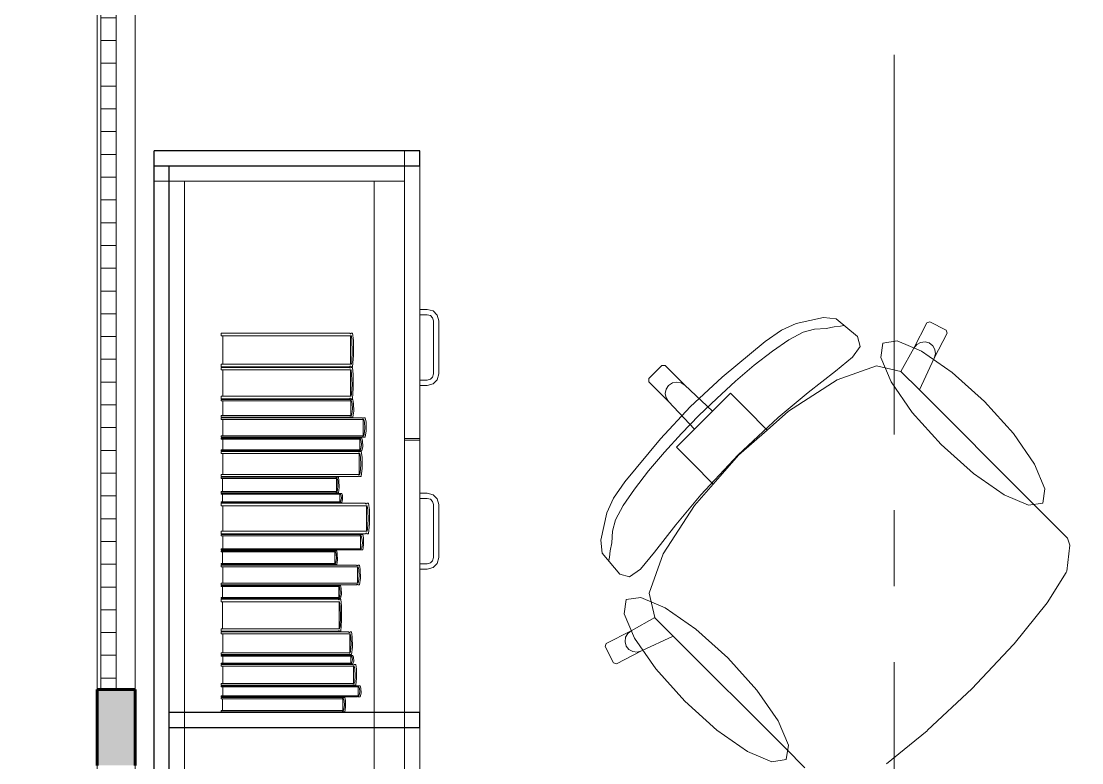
# Model space of a CAD drawing. Header units: inches. Extents: x -19 to 5698, y -728 to 92.
# Drawn here: x 204.92 to 206.317, y 35.678 to 36.655 of the extents above; entities that cross this region are included whole.
import ezdxf

# ---------------------------------------------------------------- set-up
doc = ezdxf.new("R2010")
doc.units = ezdxf.units.IN
doc.header["$MEASUREMENT"] = 0
doc.set_wipeout_variables(frame=1)
doc.linetypes.add('Punto & Raya', pattern=[0.65, 0.5, -0.075, 0, -0.075])
doc.linetypes.add('Wipeout_Contour', pattern=[1, 0, -1])
for name, color, linetype in [('02 _ ARQ _ ZON _ Espacio.3D', 7, 'Continuous'), ('Acabado - Muros', 7, 'Continuous'), ('Interior - Mobiliario', 7, 'Continuous'), ('Marcador - Secciones', 7, 'Continuous')]:
    doc.layers.add(name, color=color, linetype=linetype)

msp = doc.modelspace()

# ---------------------------------------------------------------- linework, layer by layer
at = {"layer": '02 _ ARQ _ ZON _ Espacio.3D', "color": 254, "linetype": 'Continuous', "lineweight": 0, "flags": 128}
msp.add_lwpolyline([(201.07, 31.0002), (205.02, 31), (205.02, 39), (201.0699, 39), (201.0698, 39.7505), (196.27, 39.7505), (196.2701, 39.4), (194.57, 39.4), (194.57, 37.7), (194.22, 37.7), (194.22, 33.75), (193.32, 33.75), (193.32, 29.75), (194.07, 29.75), (194.07, 30.7), (194.57, 30.7), (194.57, 30.2), (195.07, 30.2), (195.07, 29.75), (201.07, 29.75)], close=True, dxfattribs=at)
msp.add_lwpolyline([(208.57, 39), (205.07, 39), (205.07, 29.7499), (208.07, 29.75), (208.07, 30.8001), (208.57, 30.8001)], dxfattribs=at)
at = {"layer": 'Interior - Mobiliario', "color": 175, "linetype": 'Continuous', "lineweight": 13}
for p, q in [((205.1151, 36.4647), (205.4251, 36.4647)), ((205.1151, 35.0047), (205.1151, 36.4647)), ((205.4251, 36.4647), (205.4251, 35.0047)), ((205.1351, 36.4447), (205.3851, 36.4447)), ((205.3851, 36.4447), (205.4251, 36.4447)), ((205.4551, 36.2757), (205.4451, 36.2757)), ((205.4451, 36.2757), (205.4451, 36.2687)), ((205.4451, 36.2687), (205.4551, 36.2687)), ((205.4626, 36.2737), (205.4551, 36.2757)), ((205.4551, 36.2687), (205.4591, 36.2676)), ((205.4591, 36.2676), (205.462, 36.2647)), ((205.462, 36.2647), (205.4631, 36.2607)), ((205.4681, 36.2682), (205.4626, 36.2737)), ((205.4701, 36.2607), (205.4681, 36.2682)), ((205.9772, 36.2651), (205.9411, 36.2573)), ((205.994, 36.2632), (205.9772, 36.2651)), ((206.0219, 36.24), (205.994, 36.2632)), ((205.4631, 36.2607), (205.4631, 36.1907)), ((205.4701, 36.1907), (205.4701, 36.2607)), ((205.9411, 36.2573), (205.9219, 36.2484)), ((205.9503, 36.2457), (205.9651, 36.2496)), ((205.9651, 36.2496), (205.9805, 36.2508)), ((205.9805, 36.2508), (205.9912, 36.2528)), ((205.9912, 36.2528), (205.9993, 36.2536)), ((205.9993, 36.2536), (206.0038, 36.2544)), ((206.1132, 36.258), (206.0963, 36.2249)), ((206.1173, 36.2594), (206.1132, 36.258)), ((206.1387, 36.2486), (206.1173, 36.2594)), ((206.1399, 36.2445), (206.1387, 36.2486)), ((205.1837, 36.2409), (205.1837, 36.2444)), ((205.1837, 36.2444), (205.3529, 36.2444)), ((205.355, 36.2409), (205.1837, 36.2409)), ((205.1855, 36.2038), (205.1855, 36.2409)), ((205.3529, 36.2444), (205.3531, 36.2442)), ((205.3531, 36.2442), (205.3533, 36.244)), ((205.3533, 36.244), (205.3535, 36.2438)), ((205.3535, 36.2438), (205.3538, 36.2437)), ((205.3538, 36.2437), (205.354, 36.2437)), ((205.354, 36.2437), (205.3543, 36.2438)), ((205.3541, 36.2409), (205.3541, 36.2038)), ((205.3543, 36.2438), (205.3545, 36.244)), ((205.3545, 36.244), (205.3547, 36.2443)), ((205.3547, 36.2443), (205.3548, 36.2444)), ((205.3548, 36.2444), (205.3567, 36.2444)), ((205.3558, 36.2343), (205.355, 36.2409)), ((205.3567, 36.2444), (205.3577, 36.2348)), ((205.3577, 36.2348), (205.3579, 36.215)), ((205.9219, 36.2484), (205.9002, 36.2335)), ((205.9097, 36.2209), (205.9315, 36.2357)), ((205.9315, 36.2357), (205.9503, 36.2457)), ((206.0253, 36.2271), (206.0219, 36.24)), ((206.123, 36.2114), (206.1399, 36.2445)), ((205.3555, 36.2071), (205.3562, 36.2207)), ((205.3562, 36.2207), (205.3558, 36.2343)), ((205.9002, 36.2335), (205.8435, 36.1866)), ((205.8859, 36.2023), (205.9097, 36.2209)), ((206.0153, 36.2128), (206.0253, 36.2271)), ((206.0963, 36.2249), (206.0789, 36.1939)), ((206.0999, 36.2296), (206.0963, 36.2249)), ((206.105, 36.2324), (206.0999, 36.2296)), ((206.1109, 36.2332), (206.105, 36.2324)), ((206.1165, 36.2316), (206.1109, 36.2332)), ((206.1211, 36.228), (206.1165, 36.2316)), ((206.1239, 36.2229), (206.1211, 36.228)), ((206.1246, 36.2171), (206.1239, 36.2229)), ((205.355, 36.2038), (205.3555, 36.2071)), ((205.3579, 36.215), (205.3567, 36.2003)), ((205.993, 36.1942), (206.0153, 36.2128)), ((206.1034, 36.1697), (206.123, 36.2114)), ((206.123, 36.2114), (206.1246, 36.2171)), ((205.1837, 36.2003), (205.1837, 36.2038)), ((205.1837, 36.2038), (205.355, 36.2038)), ((205.3529, 36.2003), (205.1837, 36.2003)), ((205.1837, 36.196), (205.1837, 36.1993)), ((205.1837, 36.1993), (205.3526, 36.1993)), ((205.3546, 36.196), (205.1837, 36.196)), ((205.1855, 36.1614), (205.1855, 36.196)), ((205.3526, 36.1993), (205.3527, 36.199)), ((205.3527, 36.199), (205.3529, 36.1988)), ((205.353, 36.2004), (205.3529, 36.2003)), ((205.3529, 36.1988), (205.3532, 36.1986)), ((205.3532, 36.2007), (205.353, 36.2004)), ((205.3535, 36.2009), (205.3532, 36.2007)), ((205.3532, 36.1986), (205.3534, 36.1986)), ((205.3534, 36.1986), (205.3537, 36.1986)), ((205.3537, 36.201), (205.3535, 36.2009)), ((205.354, 36.201), (205.3537, 36.201)), ((205.3537, 36.1986), (205.3539, 36.1987)), ((205.3538, 36.196), (205.3538, 36.1614)), ((205.3539, 36.1987), (205.3542, 36.1988)), ((205.3542, 36.2009), (205.354, 36.201)), ((205.3545, 36.2007), (205.3542, 36.2009)), ((205.3542, 36.1988), (205.3544, 36.1991)), ((205.3544, 36.1991), (205.3545, 36.1993)), ((205.3547, 36.2005), (205.3545, 36.2007)), ((205.3545, 36.1993), (205.3564, 36.1993)), ((205.3554, 36.1898), (205.3546, 36.196)), ((205.3548, 36.2003), (205.3547, 36.2005)), ((205.3567, 36.2003), (205.3548, 36.2003)), ((205.3564, 36.1993), (205.3573, 36.1902)), ((205.747, 36.1848), (205.7555, 36.1933)), ((205.764, 36.2019), (205.7555, 36.1933)), ((205.7683, 36.2019), (205.764, 36.2019)), ((205.7944, 36.1758), (205.7683, 36.2019)), ((205.8611, 36.1811), (205.8859, 36.2023)), ((205.9568, 36.1663), (205.993, 36.1942)), ((206.047, 36.2014), (205.995, 36.183)), ((206.0789, 36.1939), (206.047, 36.2014)), ((206.0792, 36.1939), (206.0789, 36.1939)), ((206.0792, 36.1939), (206.1034, 36.1697)), ((205.3559, 36.1771), (205.3554, 36.1898)), ((205.3573, 36.1902), (205.3575, 36.1718)), ((205.4551, 36.1827), (205.4451, 36.1827)), ((205.4451, 36.1827), (205.4451, 36.1757)), ((205.4591, 36.1838), (205.4551, 36.1827)), ((205.462, 36.1867), (205.4591, 36.1838)), ((205.4631, 36.1907), (205.462, 36.1867)), ((205.4626, 36.1777), (205.4681, 36.1832)), ((205.4681, 36.1832), (205.4701, 36.1907)), ((205.7469, 36.1805), (205.747, 36.1848)), ((205.773, 36.1544), (205.7469, 36.1805)), ((205.778, 36.179), (205.7731, 36.1757)), ((205.7838, 36.1801), (205.778, 36.179)), ((205.7895, 36.179), (205.7838, 36.1801)), ((205.7944, 36.1758), (205.7895, 36.179)), ((205.8435, 36.1866), (205.8013, 36.1475)), ((205.8365, 36.1586), (205.8611, 36.1811)), ((205.995, 36.183), (205.9312, 36.1417)), ((205.3552, 36.1645), (205.3559, 36.1771)), ((205.3575, 36.1718), (205.3564, 36.1581)), ((205.4451, 36.1757), (205.4551, 36.1757)), ((205.4551, 36.1757), (205.4626, 36.1777)), ((205.7687, 36.165), (205.7698, 36.1708)), ((205.7698, 36.1593), (205.7687, 36.165)), ((205.7698, 36.1708), (205.7731, 36.1757)), ((205.8309, 36.1418), (205.7944, 36.1758)), ((205.8545, 36.1654), (205.8309, 36.1418)), ((205.8757, 36.1443), (205.8545, 36.1654)), ((205.9175, 36.1335), (205.9568, 36.1663)), ((206.2512, 36.0218), (206.1034, 36.1697)), ((205.1837, 36.1581), (205.1837, 36.1614)), ((205.1837, 36.1614), (205.3546, 36.1614)), ((205.3526, 36.1581), (205.1837, 36.1581)), ((205.1837, 36.1553), (205.1837, 36.1571)), ((205.1837, 36.1571), (205.3532, 36.1571)), ((205.3552, 36.1553), (205.1837, 36.1553)), ((205.1855, 36.1359), (205.1855, 36.1553)), ((205.3527, 36.1583), (205.3526, 36.1581)), ((205.3529, 36.1585), (205.3527, 36.1583)), ((205.3531, 36.1587), (205.3529, 36.1585)), ((205.3534, 36.1588), (205.3531, 36.1587)), ((205.3532, 36.1571), (205.3533, 36.157)), ((205.3533, 36.157), (205.3535, 36.1568)), ((205.3536, 36.1588), (205.3534, 36.1588)), ((205.3535, 36.1568), (205.3538, 36.1568)), ((205.3539, 36.1587), (205.3536, 36.1588)), ((205.3538, 36.1568), (205.354, 36.1567)), ((205.3541, 36.1586), (205.3539, 36.1587)), ((205.354, 36.1567), (205.3543, 36.1567)), ((205.3543, 36.1583), (205.3541, 36.1586)), ((205.3545, 36.1581), (205.3543, 36.1583)), ((205.3543, 36.1567), (205.3545, 36.1568)), ((205.3544, 36.1553), (205.3544, 36.1359)), ((205.3564, 36.1581), (205.3545, 36.1581)), ((205.3545, 36.1568), (205.3548, 36.1569)), ((205.3546, 36.1614), (205.3552, 36.1645)), ((205.3548, 36.1569), (205.355, 36.157)), ((205.355, 36.157), (205.3551, 36.1571)), ((205.3551, 36.1571), (205.357, 36.1571)), ((205.356, 36.1518), (205.3552, 36.1553)), ((205.3565, 36.1447), (205.356, 36.1518)), ((205.357, 36.1571), (205.3579, 36.152)), ((205.3579, 36.152), (205.3581, 36.1417)), ((205.773, 36.1544), (205.7698, 36.1593)), ((205.807, 36.1179), (205.773, 36.1544)), ((205.813, 36.1358), (205.8365, 36.1586)), ((205.3552, 36.1359), (205.3557, 36.1376)), ((205.3557, 36.1376), (205.3565, 36.1447)), ((205.3581, 36.1417), (205.357, 36.134)), ((205.7622, 36.1053), (205.8013, 36.1475)), ((205.8309, 36.1418), (205.819, 36.1299)), ((205.9031, 36.1169), (205.8757, 36.1443)), ((205.9312, 36.1417), (205.9031, 36.1169)), ((205.1837, 36.134), (205.1837, 36.1359)), ((205.1837, 36.1359), (205.3552, 36.1359)), ((205.3532, 36.134), (205.1837, 36.134)), ((205.1837, 36.1309), (205.1837, 36.133)), ((205.1837, 36.133), (205.3693, 36.133)), ((205.3715, 36.1309), (205.1837, 36.1309)), ((205.1856, 36.1093), (205.1856, 36.1309)), ((205.3535, 36.1342), (205.3532, 36.1341)), ((205.3532, 36.1341), (205.3532, 36.134)), ((205.3537, 36.1343), (205.3535, 36.1342)), ((205.354, 36.1344), (205.3537, 36.1343)), ((205.3542, 36.1344), (205.354, 36.1344)), ((205.3545, 36.1344), (205.3542, 36.1344)), ((205.3547, 36.1343), (205.3545, 36.1344)), ((205.3549, 36.1341), (205.3547, 36.1343)), ((205.3551, 36.134), (205.3549, 36.1341)), ((205.357, 36.134), (205.3551, 36.134)), ((205.3693, 36.133), (205.3694, 36.1329)), ((205.3694, 36.1329), (205.3697, 36.1327)), ((205.3697, 36.1327), (205.3699, 36.1326)), ((205.3699, 36.1326), (205.3702, 36.1326)), ((205.3702, 36.1326), (205.3705, 36.1326)), ((205.3705, 36.1326), (205.3708, 36.1326)), ((205.3706, 36.1309), (205.3706, 36.1093)), ((205.3708, 36.1326), (205.371, 36.1328)), ((205.371, 36.1328), (205.3713, 36.1329)), ((205.3713, 36.1329), (205.3714, 36.133)), ((205.3714, 36.133), (205.3734, 36.133)), ((205.3724, 36.1271), (205.3715, 36.1309)), ((205.3729, 36.1192), (205.3724, 36.1271)), ((205.3734, 36.133), (205.3745, 36.1274)), ((205.3745, 36.1274), (205.3747, 36.1158)), ((205.813, 36.1358), (205.7902, 36.1123)), ((205.807, 36.1179), (205.819, 36.1299)), ((205.8647, 36.0841), (205.9175, 36.1335)), ((205.1837, 36.1073), (205.1837, 36.1093)), ((205.1837, 36.1093), (205.3715, 36.1093)), ((205.3715, 36.1093), (205.3721, 36.1113)), ((205.3721, 36.1113), (205.3729, 36.1192)), ((205.3747, 36.1158), (205.3734, 36.1073)), ((205.7902, 36.1123), (205.7677, 36.0877)), ((205.7834, 36.0943), (205.807, 36.1179)), ((205.9031, 36.1169), (205.8652, 36.0836)), ((205.3693, 36.1073), (205.1837, 36.1073)), ((205.1837, 36.1049), (205.1837, 36.1063)), ((205.1837, 36.1063), (205.3648, 36.1063)), ((205.3671, 36.1049), (205.1837, 36.1049)), ((205.1856, 36.0908), (205.1856, 36.1049)), ((205.3648, 36.1063), (205.365, 36.1062)), ((205.365, 36.1062), (205.3652, 36.1061)), ((205.3652, 36.1061), (205.3655, 36.106)), ((205.3655, 36.106), (205.3658, 36.106)), ((205.3658, 36.106), (205.366, 36.106)), ((205.366, 36.106), (205.3663, 36.106)), ((205.3661, 36.1049), (205.3661, 36.0908)), ((205.3663, 36.106), (205.3666, 36.1061)), ((205.3666, 36.1061), (205.3668, 36.1062)), ((205.3668, 36.1062), (205.3669, 36.1063)), ((205.3669, 36.1063), (205.3689, 36.1063)), ((205.3679, 36.1024), (205.3671, 36.1049)), ((205.3676, 36.0921), (205.3684, 36.0973)), ((205.3684, 36.0973), (205.3679, 36.1024)), ((205.3689, 36.1063), (205.3699, 36.1026)), ((205.3701, 36.0951), (205.3689, 36.0895)), ((205.3694, 36.1074), (205.3693, 36.1073)), ((205.3696, 36.1075), (205.3694, 36.1074)), ((205.3699, 36.1076), (205.3696, 36.1075)), ((205.3702, 36.1077), (205.3699, 36.1076)), ((205.3699, 36.1026), (205.3701, 36.0951)), ((205.3704, 36.1077), (205.3702, 36.1077)), ((205.3707, 36.1076), (205.3704, 36.1077)), ((205.371, 36.1076), (205.3707, 36.1076)), ((205.3712, 36.1074), (205.371, 36.1076)), ((205.3714, 36.1073), (205.3712, 36.1074)), ((205.3734, 36.1073), (205.3714, 36.1073)), ((205.4451, 36.1057), (205.4251, 36.1057)), ((205.4451, 36.1037), (205.4251, 36.1037)), ((205.7153, 36.0486), (205.7622, 36.1053)), ((205.1837, 36.0895), (205.1837, 36.0908)), ((205.1837, 36.0908), (205.3671, 36.0908)), ((205.3648, 36.0895), (205.1837, 36.0895)), ((205.1837, 36.0859), (205.1837, 36.0885)), ((205.1837, 36.0885), (205.364, 36.0885)), ((205.3662, 36.0859), (205.1837, 36.0859)), ((205.1856, 36.0583), (205.1856, 36.0859)), ((205.364, 36.0885), (205.3642, 36.0883)), ((205.3642, 36.0883), (205.3644, 36.0881)), ((205.3644, 36.0881), (205.3647, 36.088)), ((205.3647, 36.088), (205.365, 36.088)), ((205.3649, 36.0896), (205.3648, 36.0895)), ((205.3652, 36.0897), (205.3649, 36.0896)), ((205.365, 36.088), (205.3652, 36.088)), ((205.3654, 36.0897), (205.3652, 36.0897)), ((205.3652, 36.088), (205.3655, 36.088)), ((205.3653, 36.0859), (205.3653, 36.0583)), ((205.3657, 36.0898), (205.3654, 36.0897)), ((205.3655, 36.088), (205.3657, 36.0882)), ((205.366, 36.0898), (205.3657, 36.0898)), ((205.3657, 36.0882), (205.366, 36.0884)), ((205.3662, 36.0897), (205.366, 36.0898)), ((205.366, 36.0884), (205.3661, 36.0885)), ((205.3661, 36.0885), (205.3681, 36.0885)), ((205.3665, 36.0897), (205.3662, 36.0897)), ((205.3671, 36.081), (205.3662, 36.0859)), ((205.3667, 36.0896), (205.3665, 36.0897)), ((205.3669, 36.0895), (205.3667, 36.0896)), ((205.3689, 36.0895), (205.3669, 36.0895)), ((205.3671, 36.0908), (205.3676, 36.0921)), ((205.3676, 36.0709), (205.3671, 36.081)), ((205.3681, 36.0885), (205.3691, 36.0813)), ((205.3691, 36.0813), (205.3693, 36.0666)), ((205.7677, 36.0877), (205.7465, 36.0629)), ((205.8045, 36.0731), (205.7834, 36.0943)), ((205.8647, 36.0841), (205.8153, 36.0313)), ((205.8319, 36.0457), (205.8652, 36.0836)), ((205.3668, 36.0608), (205.3676, 36.0709)), ((205.8319, 36.0457), (205.8045, 36.0731)), ((205.1837, 36.0557), (205.1837, 36.0583)), ((205.1837, 36.0583), (205.3662, 36.0583)), ((205.364, 36.0557), (205.1837, 36.0557)), ((205.1837, 36.0531), (205.1837, 36.0547)), ((205.1837, 36.0547), (205.3345, 36.0547)), ((205.3363, 36.0531), (205.1837, 36.0531)), ((205.1853, 36.036), (205.1853, 36.0531)), ((205.3345, 36.0547), (205.3346, 36.0546)), ((205.3346, 36.0546), (205.3348, 36.0545)), ((205.3348, 36.0545), (205.335, 36.0544)), ((205.335, 36.0544), (205.3352, 36.0544)), ((205.3352, 36.0544), (205.3355, 36.0544)), ((205.3355, 36.0544), (205.3357, 36.0544)), ((205.3355, 36.0531), (205.3355, 36.036)), ((205.3357, 36.0544), (205.3359, 36.0545)), ((205.3359, 36.0545), (205.3361, 36.0546)), ((205.3361, 36.0546), (205.3362, 36.0547)), ((205.3362, 36.0547), (205.3379, 36.0547)), ((205.337, 36.05), (205.3363, 36.0531)), ((205.3379, 36.0547), (205.3387, 36.0502)), ((205.3641, 36.0558), (205.364, 36.0557)), ((205.3644, 36.056), (205.3641, 36.0558)), ((205.3646, 36.0562), (205.3644, 36.056)), ((205.3649, 36.0562), (205.3646, 36.0562)), ((205.3652, 36.0563), (205.3649, 36.0562)), ((205.3654, 36.0562), (205.3652, 36.0563)), ((205.3657, 36.0561), (205.3654, 36.0562)), ((205.3659, 36.0559), (205.3657, 36.0561)), ((205.3661, 36.0557), (205.3659, 36.0559)), ((205.3681, 36.0557), (205.3661, 36.0557)), ((205.3662, 36.0583), (205.3668, 36.0608)), ((205.3693, 36.0666), (205.3681, 36.0557)), ((205.7465, 36.0629), (205.7279, 36.0391)), ((205.3368, 36.0375), (205.3374, 36.0437)), ((205.3374, 36.0437), (205.337, 36.05)), ((205.3389, 36.0411), (205.3379, 36.0343)), ((205.3387, 36.0502), (205.3389, 36.0411)), ((205.7004, 36.0269), (205.7153, 36.0486)), ((205.7279, 36.0391), (205.7131, 36.0173)), ((205.8071, 36.0176), (205.8319, 36.0457)), ((205.1837, 36.0343), (205.1837, 36.036)), ((205.1837, 36.036), (205.3363, 36.036)), ((205.3345, 36.0343), (205.1837, 36.0343)), ((205.1837, 36.0324), (205.1837, 36.0333)), ((205.1837, 36.0333), (205.3389, 36.0333)), ((205.3408, 36.0324), (205.1837, 36.0324)), ((205.1853, 36.0222), (205.1853, 36.0324)), ((205.3346, 36.0344), (205.3345, 36.0343)), ((205.3348, 36.0345), (205.3346, 36.0344)), ((205.335, 36.0346), (205.3348, 36.0345)), ((205.3352, 36.0347), (205.335, 36.0346)), ((205.3354, 36.0347), (205.3352, 36.0347)), ((205.3356, 36.0346), (205.3354, 36.0347)), ((205.3359, 36.0345), (205.3356, 36.0346)), ((205.3361, 36.0344), (205.3359, 36.0345)), ((205.3362, 36.0343), (205.3361, 36.0344)), ((205.3379, 36.0343), (205.3362, 36.0343)), ((205.3363, 36.036), (205.3368, 36.0375)), ((205.3389, 36.0333), (205.339, 36.0333)), ((205.339, 36.0333), (205.3392, 36.0332)), ((205.3392, 36.0332), (205.3394, 36.0331)), ((205.3394, 36.0331), (205.3397, 36.0331)), ((205.3397, 36.0331), (205.3399, 36.0331)), ((205.3399, 36.0331), (205.3401, 36.0332)), ((205.34, 36.0324), (205.34, 36.0222)), ((205.3401, 36.0332), (205.3404, 36.0332)), ((205.3404, 36.0332), (205.3406, 36.0333)), ((205.3406, 36.0333), (205.3406, 36.0333)), ((205.3406, 36.0333), (205.3424, 36.0333)), ((205.3415, 36.0306), (205.3408, 36.0324)), ((205.3413, 36.0232), (205.3419, 36.0269)), ((205.3419, 36.0269), (205.3415, 36.0306)), ((205.3424, 36.0333), (205.3432, 36.0307)), ((205.3434, 36.0253), (205.3424, 36.0213)), ((205.3432, 36.0307), (205.3434, 36.0253)), ((205.4451, 36.0337), (205.4551, 36.0337)), ((205.4451, 36.0267), (205.4451, 36.0337)), ((205.4551, 36.0267), (205.4451, 36.0267)), ((205.4551, 36.0337), (205.4626, 36.0317)), ((205.4591, 36.0256), (205.4551, 36.0267)), ((205.462, 36.0227), (205.4591, 36.0256)), ((205.4626, 36.0317), (205.4681, 36.0262)), ((205.4681, 36.0262), (205.4701, 36.0187)), ((205.6915, 36.0077), (205.7004, 36.0269)), ((205.8153, 36.0313), (205.7826, 35.992)), ((205.1837, 36.0213), (205.1837, 36.0222)), ((205.1837, 36.0222), (205.3408, 36.0222)), ((205.3389, 36.0213), (205.1837, 36.0213)), ((205.1837, 36.0171), (205.1837, 36.0203)), ((205.1837, 36.0203), (205.3735, 36.0203)), ((205.3758, 36.0171), (205.1837, 36.0171)), ((205.1857, 35.9834), (205.1857, 36.0171)), ((205.339, 36.0213), (205.3389, 36.0213)), ((205.3392, 36.0214), (205.339, 36.0213)), ((205.3394, 36.0215), (205.3392, 36.0214)), ((205.3396, 36.0215), (205.3394, 36.0215)), ((205.3399, 36.0215), (205.3396, 36.0215)), ((205.3401, 36.0215), (205.3399, 36.0215)), ((205.3403, 36.0214), (205.3401, 36.0215)), ((205.3405, 36.0213), (205.3403, 36.0214)), ((205.3406, 36.0213), (205.3405, 36.0213)), ((205.3424, 36.0213), (205.3406, 36.0213)), ((205.3408, 36.0222), (205.3413, 36.0232)), ((205.3735, 36.0203), (205.3737, 36.0201)), ((205.3737, 36.0201), (205.3739, 36.0198)), ((205.3739, 36.0198), (205.3742, 36.0197)), ((205.3742, 36.0197), (205.3745, 36.0196)), ((205.3745, 36.0196), (205.3747, 36.0196)), ((205.3747, 36.0196), (205.375, 36.0197)), ((205.3748, 36.0171), (205.3748, 35.9834)), ((205.375, 36.0197), (205.3753, 36.0199)), ((205.3753, 36.0199), (205.3755, 36.0201)), ((205.3755, 36.0201), (205.3756, 36.0203)), ((205.3756, 36.0203), (205.3778, 36.0203)), ((205.3767, 36.0111), (205.3758, 36.0171)), ((205.3772, 35.9988), (205.3767, 36.0111)), ((205.3778, 36.0203), (205.3788, 36.0115)), ((205.3788, 36.0115), (205.3791, 35.9936)), ((205.4631, 36.0187), (205.462, 36.0227)), ((205.4631, 35.9487), (205.4631, 36.0187)), ((205.4701, 36.0187), (205.4701, 35.9487)), ((205.7131, 36.0173), (205.7031, 35.9985)), ((205.7658, 35.9538), (205.8071, 36.0176)), ((206.2768, 35.9963), (206.2512, 36.0218)), ((205.3764, 35.9865), (205.3772, 35.9988)), ((205.6837, 35.9716), (205.6915, 36.0077)), ((205.7031, 35.9985), (205.6992, 35.9837)), ((205.1837, 35.9802), (205.1837, 35.9834)), ((205.1837, 35.9834), (205.3758, 35.9834)), ((205.3758, 35.9834), (205.3764, 35.9865)), ((205.3791, 35.9936), (205.3778, 35.9802)), ((205.6992, 35.9837), (205.698, 35.9683)), ((205.7826, 35.992), (205.7546, 35.9558)), ((206.2987, 35.9743), (206.2768, 35.9963)), ((205.3735, 35.9802), (205.1837, 35.9802)), ((205.1837, 35.9776), (205.1837, 35.9792)), ((205.1837, 35.9792), (205.3659, 35.9792)), ((205.3681, 35.9776), (205.1837, 35.9776)), ((205.1856, 35.9604), (205.1856, 35.9776)), ((205.3659, 35.9792), (205.3661, 35.9791)), ((205.3661, 35.9791), (205.3663, 35.979)), ((205.3663, 35.979), (205.3666, 35.9789)), ((205.3666, 35.9789), (205.3668, 35.9789)), ((205.3668, 35.9789), (205.3671, 35.9789)), ((205.3671, 35.9789), (205.3674, 35.9789)), ((205.3672, 35.9776), (205.3672, 35.9604)), ((205.3674, 35.9789), (205.3676, 35.979)), ((205.3676, 35.979), (205.3679, 35.9792)), ((205.3679, 35.9792), (205.368, 35.9792)), ((205.368, 35.9792), (205.37, 35.9792)), ((205.369, 35.9745), (205.3681, 35.9776)), ((205.3695, 35.9682), (205.369, 35.9745)), ((205.37, 35.9792), (205.371, 35.9747)), ((205.371, 35.9747), (205.3712, 35.9656)), ((205.3736, 35.9804), (205.3735, 35.9802)), ((205.3739, 35.9806), (205.3736, 35.9804)), ((205.3741, 35.9808), (205.3739, 35.9806)), ((205.3744, 35.9809), (205.3741, 35.9808)), ((205.3747, 35.9809), (205.3744, 35.9809)), ((205.375, 35.9808), (205.3747, 35.9809)), ((205.3752, 35.9807), (205.375, 35.9808)), ((205.3755, 35.9804), (205.3752, 35.9807)), ((205.3756, 35.9802), (205.3755, 35.9804)), ((205.3778, 35.9802), (205.3756, 35.9802)), ((205.6856, 35.9548), (205.6837, 35.9716)), ((206.3016, 35.965), (206.2987, 35.9743)), ((205.1837, 35.9588), (205.1837, 35.9604)), ((205.1837, 35.9604), (205.3681, 35.9604)), ((205.3659, 35.9588), (205.1837, 35.9588)), ((205.1837, 35.9563), (205.1837, 35.9578)), ((205.1837, 35.9578), (205.3324, 35.9578)), ((205.3342, 35.9563), (205.1837, 35.9563)), ((205.1853, 35.941), (205.1853, 35.9563)), ((205.3324, 35.9578), (205.3325, 35.9577)), ((205.3325, 35.9577), (205.3327, 35.9576)), ((205.3327, 35.9576), (205.3329, 35.9575)), ((205.3329, 35.9575), (205.3331, 35.9575)), ((205.3331, 35.9575), (205.3333, 35.9575)), ((205.3333, 35.9575), (205.3336, 35.9575)), ((205.3334, 35.9563), (205.3334, 35.941)), ((205.3336, 35.9575), (205.3338, 35.9576)), ((205.3338, 35.9576), (205.334, 35.9577)), ((205.334, 35.9577), (205.334, 35.9578)), ((205.334, 35.9578), (205.3357, 35.9578)), ((205.3349, 35.9536), (205.3342, 35.9563)), ((205.3357, 35.9578), (205.3365, 35.9538)), ((205.366, 35.9589), (205.3659, 35.9588)), ((205.3662, 35.959), (205.366, 35.9589)), ((205.3665, 35.9591), (205.3662, 35.959)), ((205.3668, 35.9591), (205.3665, 35.9591)), ((205.367, 35.9591), (205.3668, 35.9591)), ((205.3673, 35.9591), (205.367, 35.9591)), ((205.3676, 35.959), (205.3673, 35.9591)), ((205.3678, 35.9589), (205.3676, 35.959)), ((205.368, 35.9588), (205.3678, 35.9589)), ((205.37, 35.9588), (205.368, 35.9588)), ((205.3681, 35.9604), (205.3687, 35.962)), ((205.3687, 35.962), (205.3695, 35.9682)), ((205.3712, 35.9656), (205.37, 35.9588)), ((205.696, 35.9576), (205.6952, 35.9495)), ((205.698, 35.9683), (205.696, 35.9576)), ((205.7546, 35.9558), (205.736, 35.9335)), ((206.2976, 35.9311), (206.3016, 35.965)), ((205.3342, 35.941), (205.3346, 35.9424)), ((205.3346, 35.9424), (205.3353, 35.948)), ((205.3353, 35.948), (205.3349, 35.9536)), ((205.3367, 35.9457), (205.3357, 35.9396)), ((205.3365, 35.9538), (205.3367, 35.9457)), ((205.4551, 35.9407), (205.4591, 35.9418)), ((205.4591, 35.9418), (205.462, 35.9447)), ((205.462, 35.9447), (205.4631, 35.9487)), ((205.4681, 35.9412), (205.4626, 35.9357)), ((205.4701, 35.9487), (205.4681, 35.9412)), ((205.7088, 35.9269), (205.6856, 35.9548)), ((205.6952, 35.9495), (205.6944, 35.945)), ((205.7474, 35.9018), (205.7658, 35.9538)), ((205.1837, 35.9396), (205.1837, 35.941)), ((205.1837, 35.941), (205.3342, 35.941)), ((205.3324, 35.9396), (205.1837, 35.9396)), ((205.1837, 35.9365), (205.1837, 35.9386)), ((205.1837, 35.9386), (205.3617, 35.9386)), ((205.3639, 35.9365), (205.1837, 35.9365)), ((205.1856, 35.915), (205.1856, 35.9365)), ((205.3326, 35.9398), (205.3324, 35.9397)), ((205.3324, 35.9397), (205.3324, 35.9396)), ((205.3328, 35.9398), (205.3326, 35.9398)), ((205.3331, 35.9399), (205.3328, 35.9398)), ((205.3333, 35.9399), (205.3331, 35.9399)), ((205.3335, 35.9399), (205.3333, 35.9399)), ((205.3337, 35.9398), (205.3335, 35.9399)), ((205.3339, 35.9397), (205.3337, 35.9398)), ((205.334, 35.9396), (205.3339, 35.9397)), ((205.3357, 35.9396), (205.334, 35.9396)), ((205.3617, 35.9386), (205.3619, 35.9385)), ((205.3619, 35.9385), (205.3621, 35.9383)), ((205.3621, 35.9383), (205.3624, 35.9382)), ((205.3624, 35.9382), (205.3626, 35.9382)), ((205.3626, 35.9382), (205.3629, 35.9382)), ((205.3629, 35.9382), (205.3632, 35.9382)), ((205.363, 35.9365), (205.363, 35.915)), ((205.3632, 35.9382), (205.3634, 35.9383)), ((205.3634, 35.9383), (205.3637, 35.9385)), ((205.3637, 35.9385), (205.3638, 35.9386)), ((205.3638, 35.9386), (205.3657, 35.9386)), ((205.3648, 35.9327), (205.3639, 35.9365)), ((205.3652, 35.9248), (205.3648, 35.9327)), ((205.3657, 35.9386), (205.3667, 35.933)), ((205.3667, 35.933), (205.367, 35.9215)), ((205.4451, 35.9407), (205.4551, 35.9407)), ((205.4451, 35.9337), (205.4451, 35.9407)), ((205.4551, 35.9337), (205.4451, 35.9337)), ((205.4626, 35.9357), (205.4551, 35.9337)), ((205.736, 35.9335), (205.7217, 35.9235)), ((206.2718, 35.889), (206.2967, 35.929)), ((206.2967, 35.929), (206.2976, 35.9311)), ((205.1837, 35.9129), (205.1837, 35.915)), ((205.1837, 35.915), (205.3639, 35.915)), ((205.3621, 35.9132), (205.3618, 35.913)), ((205.3623, 35.9133), (205.3621, 35.9132)), ((205.3626, 35.9134), (205.3623, 35.9133)), ((205.3629, 35.9134), (205.3626, 35.9134)), ((205.3631, 35.9133), (205.3629, 35.9134)), ((205.3634, 35.9132), (205.3631, 35.9133)), ((205.3636, 35.9131), (205.3634, 35.9132)), ((205.3639, 35.915), (205.3645, 35.9169)), ((205.3645, 35.9169), (205.3652, 35.9248)), ((205.367, 35.9215), (205.3657, 35.9129)), ((205.7217, 35.9235), (205.7088, 35.9269)), ((205.3617, 35.9129), (205.1837, 35.9129)), ((205.1837, 35.9106), (205.1837, 35.9119)), ((205.1837, 35.9119), (205.3374, 35.9119)), ((205.3392, 35.9106), (205.1837, 35.9106)), ((205.1853, 35.8963), (205.1853, 35.9106)), ((205.3374, 35.9119), (205.3375, 35.9118)), ((205.3375, 35.9118), (205.3377, 35.9117)), ((205.3377, 35.9117), (205.3379, 35.9117)), ((205.3379, 35.9117), (205.3381, 35.9117)), ((205.3381, 35.9117), (205.3384, 35.9117)), ((205.3384, 35.9117), (205.3386, 35.9117)), ((205.3384, 35.9106), (205.3384, 35.8963)), ((205.3386, 35.9117), (205.3388, 35.9118)), ((205.3388, 35.9118), (205.339, 35.9119)), ((205.339, 35.9119), (205.3391, 35.9119)), ((205.3391, 35.9119), (205.3408, 35.9119)), ((205.34, 35.908), (205.3392, 35.9106)), ((205.3397, 35.8976), (205.3404, 35.9028)), ((205.3404, 35.9028), (205.34, 35.908)), ((205.3408, 35.9119), (205.3417, 35.9082)), ((205.3419, 35.9006), (205.3408, 35.895)), ((205.3417, 35.9082), (205.3419, 35.9006)), ((205.3618, 35.913), (205.3617, 35.9129)), ((205.3638, 35.9129), (205.3636, 35.9131)), ((205.3657, 35.9129), (205.3638, 35.9129)), ((205.7549, 35.8699), (205.7474, 35.9018)), ((205.1837, 35.895), (205.1837, 35.8963)), ((205.1837, 35.8963), (205.3392, 35.8963)), ((205.3374, 35.895), (205.1837, 35.895)), ((205.1837, 35.8906), (205.1837, 35.894)), ((205.1837, 35.894), (205.3377, 35.894)), ((205.3396, 35.8906), (205.1837, 35.8906)), ((205.1853, 35.8551), (205.1853, 35.8906)), ((205.3376, 35.8951), (205.3374, 35.895)), ((205.3374, 35.895), (205.3374, 35.895)), ((205.3379, 35.8952), (205.3376, 35.8951)), ((205.3377, 35.894), (205.3379, 35.8937)), ((205.3381, 35.8952), (205.3379, 35.8952)), ((205.3379, 35.8937), (205.3381, 35.8935)), ((205.3383, 35.8952), (205.3381, 35.8952)), ((205.3381, 35.8935), (205.3383, 35.8933)), ((205.3385, 35.8952), (205.3383, 35.8952)), ((205.3383, 35.8933), (205.3385, 35.8932)), ((205.3388, 35.8951), (205.3385, 35.8952)), ((205.3385, 35.8932), (205.3387, 35.8933)), ((205.3387, 35.8933), (205.339, 35.8934)), ((205.339, 35.895), (205.3388, 35.8951)), ((205.3388, 35.8906), (205.3388, 35.8551)), ((205.3391, 35.895), (205.339, 35.895)), ((205.339, 35.8934), (205.3392, 35.8935)), ((205.3408, 35.895), (205.3391, 35.895)), ((205.3392, 35.8963), (205.3397, 35.8976)), ((205.3392, 35.8935), (205.3394, 35.8938)), ((205.3394, 35.8938), (205.3395, 35.894)), ((205.3395, 35.894), (205.3412, 35.894)), ((205.3403, 35.8843), (205.3396, 35.8906)), ((205.3412, 35.894), (205.342, 35.8847)), ((206.2282, 35.8353), (206.2718, 35.889)), ((205.3401, 35.8583), (205.3407, 35.8713)), ((205.3407, 35.8713), (205.3403, 35.8843)), ((205.342, 35.8847), (205.3422, 35.8658)), ((205.3396, 35.8551), (205.3401, 35.8583)), ((205.3422, 35.8658), (205.3412, 35.8518)), ((205.7239, 35.8525), (205.7549, 35.8699)), ((205.7549, 35.8696), (205.7549, 35.8699)), ((205.7549, 35.8696), (205.7791, 35.8454)), ((205.1837, 35.8518), (205.1837, 35.8551)), ((205.1837, 35.8551), (205.3396, 35.8551)), ((205.3377, 35.8518), (205.1837, 35.8518)), ((205.1837, 35.8484), (205.1837, 35.8508)), ((205.1837, 35.8508), (205.3516, 35.8508)), ((205.3536, 35.8484), (205.1837, 35.8484)), ((205.1855, 35.8233), (205.1855, 35.8484)), ((205.3378, 35.8519), (205.3377, 35.8518)), ((205.338, 35.8522), (205.3378, 35.8519)), ((205.3382, 35.8524), (205.338, 35.8522)), ((205.3385, 35.8525), (205.3382, 35.8524)), ((205.3387, 35.8525), (205.3385, 35.8525)), ((205.3389, 35.8524), (205.3387, 35.8525)), ((205.3391, 35.8522), (205.3389, 35.8524)), ((205.3393, 35.852), (205.3391, 35.8522)), ((205.3395, 35.8518), (205.3393, 35.852)), ((205.3412, 35.8518), (205.3395, 35.8518)), ((205.3516, 35.8508), (205.3517, 35.8506)), ((205.3517, 35.8506), (205.3519, 35.8504)), ((205.3519, 35.8504), (205.3522, 35.8503)), ((205.3522, 35.8503), (205.3524, 35.8503)), ((205.3524, 35.8503), (205.3527, 35.8503)), ((205.3527, 35.8503), (205.3529, 35.8503)), ((205.3528, 35.8484), (205.3528, 35.8233)), ((205.3529, 35.8503), (205.3532, 35.8505)), ((205.3532, 35.8505), (205.3534, 35.8506)), ((205.3534, 35.8506), (205.3535, 35.8508)), ((205.3535, 35.8508), (205.3553, 35.8508)), ((205.3544, 35.8439), (205.3536, 35.8484)), ((205.3549, 35.8347), (205.3544, 35.8439)), ((205.3553, 35.8508), (205.3563, 35.8442)), ((205.3563, 35.8442), (205.3565, 35.8309)), ((205.6908, 35.8356), (205.7239, 35.8525)), ((205.7156, 35.8379), (205.7164, 35.8438)), ((205.7164, 35.8438), (205.7192, 35.8489)), ((205.7192, 35.8489), (205.7239, 35.8525)), ((205.7791, 35.8454), (205.7374, 35.8258)), ((205.927, 35.6976), (205.7791, 35.8454)), ((205.3541, 35.8256), (205.3549, 35.8347)), ((205.3565, 35.8309), (205.3553, 35.8209)), ((205.6894, 35.8315), (205.6908, 35.8356)), ((205.7002, 35.8101), (205.6894, 35.8315)), ((205.7172, 35.8323), (205.7156, 35.8379)), ((205.7208, 35.8277), (205.7172, 35.8323)), ((206.1727, 35.7761), (206.2275, 35.8345)), ((206.2275, 35.8345), (206.2282, 35.8353)), ((205.1837, 35.8209), (205.1837, 35.8233)), ((205.1837, 35.8233), (205.3536, 35.8233)), ((205.3516, 35.8209), (205.1837, 35.8209)), ((205.1837, 35.819), (205.1837, 35.8199)), ((205.1837, 35.8199), (205.3532, 35.8199)), ((205.3553, 35.819), (205.1837, 35.819)), ((205.1855, 35.8097), (205.1855, 35.819)), ((205.3517, 35.821), (205.3516, 35.8209)), ((205.3519, 35.8212), (205.3517, 35.821)), ((205.3521, 35.8213), (205.3519, 35.8212)), ((205.3524, 35.8214), (205.3521, 35.8213)), ((205.3526, 35.8214), (205.3524, 35.8214)), ((205.3529, 35.8214), (205.3526, 35.8214)), ((205.3531, 35.8213), (205.3529, 35.8214)), ((205.3533, 35.8211), (205.3531, 35.8213)), ((205.3532, 35.8199), (205.3534, 35.8199)), ((205.3535, 35.8209), (205.3533, 35.8211)), ((205.3534, 35.8199), (205.3536, 35.8198)), ((205.3553, 35.8209), (205.3535, 35.8209)), ((205.3536, 35.8233), (205.3541, 35.8256)), ((205.3536, 35.8198), (205.3538, 35.8198)), ((205.3538, 35.8198), (205.3541, 35.8197)), ((205.3541, 35.8197), (205.3543, 35.8197)), ((205.3543, 35.8197), (205.3546, 35.8198)), ((205.3544, 35.819), (205.3544, 35.8097)), ((205.3546, 35.8198), (205.3548, 35.8198)), ((205.3548, 35.8198), (205.355, 35.8199)), ((205.355, 35.8199), (205.3551, 35.8199)), ((205.3551, 35.8199), (205.357, 35.8199)), ((205.3561, 35.8174), (205.3553, 35.819)), ((205.3565, 35.814), (205.3561, 35.8174)), ((205.357, 35.8199), (205.358, 35.8175)), ((205.358, 35.8175), (205.3582, 35.8125)), ((205.7374, 35.8258), (205.7043, 35.8089)), ((205.7259, 35.8249), (205.7208, 35.8277)), ((205.7317, 35.8242), (205.7259, 35.8249)), ((205.7374, 35.8258), (205.7317, 35.8242)), ((205.1837, 35.8088), (205.1837, 35.8097)), ((205.1837, 35.8097), (205.3553, 35.8097)), ((205.3532, 35.8088), (205.1837, 35.8088)), ((205.1837, 35.8057), (205.1837, 35.8078)), ((205.1837, 35.8078), (205.3568, 35.8078)), ((205.3589, 35.8057), (205.1837, 35.8057)), ((205.1855, 35.8057), (205.358, 35.8057)), ((205.1855, 35.783), (205.1855, 35.8057)), ((205.3533, 35.8089), (205.3532, 35.8088)), ((205.3535, 35.8089), (205.3533, 35.8089)), ((205.3538, 35.809), (205.3535, 35.8089)), ((205.354, 35.809), (205.3538, 35.809)), ((205.3543, 35.809), (205.354, 35.809)), ((205.3545, 35.809), (205.3543, 35.809)), ((205.3548, 35.8089), (205.3545, 35.809)), ((205.355, 35.8089), (205.3548, 35.8089)), ((205.3551, 35.8088), (205.355, 35.8089)), ((205.357, 35.8088), (205.3551, 35.8088)), ((205.3553, 35.8097), (205.3558, 35.8105)), ((205.3558, 35.8105), (205.3565, 35.814)), ((205.3568, 35.8078), (205.3569, 35.8077)), ((205.3569, 35.8077), (205.3572, 35.8075)), ((205.3582, 35.8125), (205.357, 35.8088)), ((205.3572, 35.8075), (205.3574, 35.8074)), ((205.3574, 35.8074), (205.3577, 35.8074)), ((205.3577, 35.8074), (205.3579, 35.8074)), ((205.3579, 35.8074), (205.3582, 35.8074)), ((205.358, 35.8057), (205.358, 35.783)), ((205.3582, 35.8074), (205.3584, 35.8075)), ((205.3584, 35.8075), (205.3586, 35.8077)), ((205.3586, 35.8077), (205.3587, 35.8078)), ((205.3587, 35.8078), (205.3607, 35.8078)), ((205.3597, 35.8016), (205.3589, 35.8057)), ((205.3602, 35.7933), (205.3597, 35.8016)), ((205.3607, 35.8078), (205.3616, 35.8019)), ((205.3616, 35.8019), (205.3619, 35.7899)), ((205.7043, 35.8089), (205.7002, 35.8101)), ((205.3594, 35.7851), (205.3602, 35.7933)), ((205.3619, 35.7899), (205.3607, 35.7809)), ((205.1837, 35.7809), (205.1837, 35.783)), ((205.1837, 35.783), (205.3589, 35.783)), ((205.3568, 35.7809), (205.1837, 35.7809)), ((205.1837, 35.7787), (205.1837, 35.7799)), ((205.1837, 35.7799), (205.3627, 35.7799)), ((205.3648, 35.7787), (205.1837, 35.7787)), ((205.358, 35.783), (205.1855, 35.783)), ((205.1856, 35.7665), (205.1856, 35.7787)), ((205.3569, 35.781), (205.3568, 35.7809)), ((205.3571, 35.7812), (205.3569, 35.781)), ((205.3573, 35.7813), (205.3571, 35.7812)), ((205.3576, 35.7813), (205.3573, 35.7813)), ((205.3579, 35.7813), (205.3576, 35.7813)), ((205.3581, 35.7813), (205.3579, 35.7813)), ((205.3584, 35.7812), (205.3581, 35.7813)), ((205.3586, 35.781), (205.3584, 35.7812)), ((205.3587, 35.7809), (205.3586, 35.781)), ((205.3607, 35.7809), (205.3587, 35.7809)), ((205.3589, 35.783), (205.3594, 35.7851)), ((205.3627, 35.7799), (205.3628, 35.7798)), ((205.3628, 35.7798), (205.363, 35.7797)), ((205.363, 35.7797), (205.3633, 35.7797)), ((205.3633, 35.7797), (205.3636, 35.7796)), ((205.3636, 35.7796), (205.3638, 35.7796)), ((205.3638, 35.7796), (205.3641, 35.7797)), ((205.3639, 35.7787), (205.3639, 35.7665)), ((205.3641, 35.7797), (205.3644, 35.7797)), ((205.3644, 35.7797), (205.3646, 35.7798)), ((205.3646, 35.7798), (205.3647, 35.7799)), ((205.3647, 35.7799), (205.3667, 35.7799)), ((205.3657, 35.7765), (205.3648, 35.7787)), ((205.3662, 35.7721), (205.3657, 35.7765)), ((205.3667, 35.7799), (205.3677, 35.7767)), ((205.3677, 35.7767), (205.3679, 35.7702)), ((206.1727, 35.7761), (206.1143, 35.7213)), ((205.1837, 35.7654), (205.1837, 35.7665)), ((205.1837, 35.7665), (205.3648, 35.7665)), ((205.3627, 35.7654), (205.1837, 35.7654)), ((205.1837, 35.7629), (205.1837, 35.7644)), ((205.1837, 35.7644), (205.3429, 35.7644)), ((205.3448, 35.7629), (205.1837, 35.7629)), ((205.3429, 35.7644), (205.343, 35.7643)), ((205.343, 35.7643), (205.3432, 35.7642)), ((205.3432, 35.7642), (205.3434, 35.7641)), ((205.3434, 35.7641), (205.3437, 35.7641)), ((205.3437, 35.7641), (205.3439, 35.7641)), ((205.3439, 35.7641), (205.3441, 35.7641)), ((205.3441, 35.7641), (205.3444, 35.7642)), ((205.3444, 35.7642), (205.3446, 35.7643)), ((205.3446, 35.7643), (205.3447, 35.7644)), ((205.3447, 35.7644), (205.3464, 35.7644)), ((205.3455, 35.7601), (205.3448, 35.7629)), ((205.346, 35.7543), (205.3455, 35.7601)), ((205.3464, 35.7644), (205.3473, 35.7603)), ((205.3473, 35.7603), (205.3475, 35.7519)), ((205.3628, 35.7654), (205.3627, 35.7654)), ((205.363, 35.7655), (205.3628, 35.7654)), ((205.3632, 35.7656), (205.363, 35.7655)), ((205.3635, 35.7656), (205.3632, 35.7656)), ((205.3638, 35.7656), (205.3635, 35.7656)), ((205.364, 35.7656), (205.3638, 35.7656)), ((205.3643, 35.7655), (205.364, 35.7656)), ((205.3645, 35.7654), (205.3643, 35.7655)), ((205.3647, 35.7654), (205.3645, 35.7654)), ((205.3667, 35.7654), (205.3647, 35.7654)), ((205.3648, 35.7665), (205.3654, 35.7676)), ((205.3654, 35.7676), (205.3662, 35.7721)), ((205.3679, 35.7702), (205.3667, 35.7654)), ((206.1135, 35.7206), (206.0599, 35.677)), ((206.1143, 35.7213), (206.1135, 35.7206)), ((205.9525, 35.672), (205.927, 35.6976))]:
    msp.add_line(p, q, dxfattribs=at)
at = {"layer": 'Interior - Mobiliario', "color": 175, "linetype": 'Continuous', "lineweight": 13, "flags": 128}
for points in [[(206.1892, 36.1546), (206.1467, 36.1927), (206.1063, 36.2207), (206.0743, 36.2343), (206.0553, 36.2315), (206.0525, 36.2126), (206.0661, 36.1805), (206.0941, 36.1401), (206.1322, 36.0976), (206.1747, 36.0595), (206.2151, 36.0315), (206.2472, 36.0179), (206.2661, 36.0207), (206.2689, 36.0396), (206.2553, 36.0717), (206.2273, 36.1121)], [(205.7942, 35.7596), (205.7561, 35.8021), (205.7281, 35.8425), (205.7145, 35.8745), (205.7173, 35.8935), (205.7363, 35.8963), (205.7683, 35.8827), (205.8087, 35.8547), (205.8512, 35.8166), (205.8893, 35.7741), (205.9173, 35.7337), (205.9309, 35.7016), (205.9281, 35.6827), (205.9092, 35.6799), (205.8771, 35.6935), (205.8367, 35.7215)]]:
    msp.add_lwpolyline(points, close=True, dxfattribs=at)
at = {"layer": 'Marcador - Secciones', "color": 251, "linetype": 'Punto & Raya', "lineweight": 13, "true_color": 0x636466}
msp.add_line((206.07, 46.2111), (206.07, 0.8878), dxfattribs=at)

# ---------------------------------------------------------------- next in the draw order: wipeouts: each hides what was drawn before it
at = {"color": 254, "linetype": 'Wipeout_Contour', "lineweight": 0, "ltscale": 9771.249402}
msp.add_wipeout([(205.02, 37.9084), (205.02, 35.7749), (205.07, 35.7749), (205.07, 37.9249), (205.053, 37.9249), (205.053, 37.9084)], dxfattribs=at).dxf.layer = 'Acabado - Muros'
at = {"color": 254, "linetype": 'Wipeout_Contour', "lineweight": 0, "ltscale": 6515.160891}
msp.add_wipeout([(205.4451, 35.7447), (205.1151, 35.7447), (205.1151, 35.7247), (205.4451, 35.7247)], dxfattribs=at).dxf.layer = 'Interior - Mobiliario'

# ---------------------------------------------------------------- next in the draw order: linework, layer by layer
at = {"layer": 'Acabado - Muros', "color": 7, "linetype": 'Continuous', "lineweight": 60}
msp.add_line((205.07, 35.7749), (205.07, 35.6749), dxfattribs=at)
at = {"layer": 'Acabado - Muros', "color": 251, "linetype": 'Continuous', "lineweight": 13, "flags": 128}
for points in [[(205.07, 35.7749), (205.07, 37.9249), (205.07, 38.95)], [(205.02, 35.7749), (205.02, 37.9084)]]:
    msp.add_lwpolyline(points, dxfattribs=at)
at = {"layer": 'Interior - Mobiliario', "color": 175, "linetype": 'Continuous', "lineweight": 13}
for p, q in [((205.1351, 36.4447), (205.1351, 35.0247)), ((205.3851, 35.0247), (205.3851, 36.4447)), ((205.4251, 36.4447), (205.4251, 35.0247)), ((205.4251, 35.7447), (205.4251, 36.1037)), ((205.4451, 35.7447), (205.4451, 36.1037)), ((205.1854, 35.7472), (205.1854, 35.7629)), ((205.344, 35.7629), (205.344, 35.7472)), ((205.1837, 35.7457), (205.1837, 35.7472)), ((205.1837, 35.7472), (205.3448, 35.7472)), ((205.3429, 35.7457), (205.1837, 35.7457)), ((205.3432, 35.7459), (205.3429, 35.7458)), ((205.3429, 35.7458), (205.3429, 35.7457)), ((205.3434, 35.746), (205.3432, 35.7459)), ((205.3436, 35.746), (205.3434, 35.746)), ((205.3439, 35.746), (205.3436, 35.746)), ((205.3441, 35.746), (205.3439, 35.746)), ((205.3443, 35.7459), (205.3441, 35.746)), ((205.3445, 35.7458), (205.3443, 35.7459)), ((205.3447, 35.7457), (205.3445, 35.7458)), ((205.3464, 35.7457), (205.3447, 35.7457)), ((205.3448, 35.7472), (205.3453, 35.7486)), ((205.3453, 35.7486), (205.346, 35.7543)), ((205.3475, 35.7519), (205.3464, 35.7457)), ((205.1151, 35.7447), (205.4451, 35.7447)), ((205.1151, 35.7247), (205.1151, 35.7447)), ((205.4451, 35.7447), (205.4251, 35.7447)), ((205.4451, 35.7447), (205.4451, 35.7247)), ((205.4451, 35.7447), (205.4451, 35.7247)), ((205.4451, 35.7247), (205.1151, 35.7247)), ((205.4251, 35.7247), (205.4251, 35.3657)), ((205.4451, 35.7247), (205.4251, 35.7247)), ((205.4451, 35.7247), (205.4451, 35.3657))]:
    msp.add_line(p, q, dxfattribs=at)
at = {"layer": 'Interior - Mobiliario', "color": 175, "linetype": 'Continuous', "lineweight": 30}
for p, q in [((205.1151, 35.7247), (205.1151, 35.7447)), ((205.4451, 35.7447), (205.1151, 35.7447)), ((205.4451, 35.7247), (205.4451, 35.7447)), ((205.4451, 35.7247), (205.1151, 35.7247))]:
    msp.add_line(p, q, dxfattribs=at)

# ---------------------------------------------------------------- next in the draw order: wipeouts: each hides what was drawn before it
at = {"color": 254, "linetype": 'Wipeout_Contour', "lineweight": 0, "ltscale": 6514.280895}
msp.add_wipeout([(205.025, 37.9084), (205.025, 35.7749), (205.045, 35.7749), (205.045, 37.9084)], dxfattribs=at).dxf.layer = 'Acabado - Muros'
at = {"color": 254, "linetype": 'Wipeout_Contour', "lineweight": 0, "ltscale": 6514.461698}
msp.add_wipeout([(205.1151, 36.4647), (205.0951, 36.4647), (205.0951, 35.0047), (205.1151, 35.0047)], dxfattribs=at).dxf.layer = 'Interior - Mobiliario'

# ---------------------------------------------------------------- next in the draw order: hatches: boundary and pattern name
at = {"layer": 'Acabado - Muros', "linetype": 'Continuous', "lineweight": 0}
h = msp.add_hatch(dxfattribs=at)
h.set_pattern_fill('CONTRACHAPADO_0002', color=254, style=0, pattern_type=2)
h.set_pattern_definition([(0, (185.000038, 1e-08), (0, 0.030000001), [])])
h.paths.add_polyline_path([(205.025, 37.9084), (205.025, 35.7749), (205.045, 35.7749), (205.045, 37.9084)])
msp.add_hatch(color=254, dxfattribs=at).paths.add_polyline_path([(205.07, 35.7749), (205.02, 35.7749), (205.02, 35.6749), (205.07, 35.6749)])

# ---------------------------------------------------------------- next in the draw order: linework, layer by layer
at = {"layer": 'Acabado - Muros', "color": 7, "linetype": 'Continuous', "lineweight": 60}
for p, q in [((205.02, 35.7749), (205.02, 35.6749)), ((205.07, 35.7749), (205.02, 35.7749))]:
    msp.add_line(p, q, dxfattribs=at)
at = {"layer": 'Acabado - Muros', "color": 7, "linetype": 'Continuous', "lineweight": 13, "flags": 128}
msp.add_lwpolyline([(205.025, 37.9084), (205.045, 37.9084), (205.045, 35.7749), (205.025, 35.7749)], close=True, dxfattribs=at)
at = {"layer": 'Interior - Mobiliario', "color": 175, "linetype": 'Continuous', "lineweight": 30}
for p, q in [((205.0951, 35.0047), (205.0951, 36.4647)), ((205.1151, 36.4647), (205.0951, 36.4647)), ((205.1151, 35.0047), (205.1151, 36.4647))]:
    msp.add_line(p, q, dxfattribs=at)
at = {"layer": 'Interior - Mobiliario', "color": 175, "linetype": 'Continuous', "lineweight": 13}
for p, q in [((205.0951, 36.4647), (205.1151, 36.4647)), ((205.0951, 35.0047), (205.0951, 36.4647)), ((205.1151, 36.4647), (205.1151, 35.0047)), ((205.0951, 36.4447), (205.1351, 36.4447)), ((205.0951, 35.0247), (205.0951, 36.4447)), ((205.1151, 35.7447), (205.4451, 35.7447)), ((205.1151, 35.7247), (205.1151, 35.7447)), ((205.4451, 35.7247), (205.1151, 35.7247))]:
    msp.add_line(p, q, dxfattribs=at)

# ---------------------------------------------------------------- next in the draw order: wipeouts: each hides what was drawn before it
at = {"color": 254, "linetype": 'Wipeout_Contour', "lineweight": 0, "ltscale": 6515.186513}
msp.add_wipeout([(205.4451, 36.4847), (205.0951, 36.4847), (205.0951, 36.4647), (205.4451, 36.4647)], dxfattribs=at).dxf.layer = 'Interior - Mobiliario'

# ---------------------------------------------------------------- next in the draw order: linework, layer by layer
at = {"layer": 'Interior - Mobiliario', "color": 175, "linetype": 'Continuous', "lineweight": 30}
for p, q in [((205.0951, 36.4647), (205.0951, 36.4847)), ((205.4451, 36.4847), (205.0951, 36.4847)), ((205.4451, 36.4647), (205.4451, 36.4847)), ((205.4451, 36.4647), (205.0951, 36.4647))]:
    msp.add_line(p, q, dxfattribs=at)
at = {"layer": 'Interior - Mobiliario', "color": 175, "linetype": 'Continuous', "lineweight": 13}
for p, q in [((205.0951, 36.4847), (205.4451, 36.4847)), ((205.0951, 36.4647), (205.0951, 36.4847)), ((205.0951, 36.4847), (205.4251, 36.4847)), ((205.0951, 36.4447), (205.0951, 36.4847)), ((205.4451, 36.4847), (205.0951, 36.4847)), ((205.0951, 36.4847), (205.0951, 34.9847)), ((205.4251, 36.4847), (205.4251, 36.4447)), ((205.4451, 36.4847), (205.4451, 36.4647)), ((205.4451, 34.9847), (205.4451, 36.4847)), ((205.4451, 36.4647), (205.0951, 36.4647)), ((205.0951, 36.4647), (205.4451, 36.4647)), ((205.0951, 35.0047), (205.0951, 36.4647)), ((205.1151, 36.4647), (205.4451, 36.4647)), ((205.1151, 35.0047), (205.1151, 36.4647)), ((205.1151, 36.4647), (205.4251, 36.4647)), ((205.1151, 35.0047), (205.1151, 36.4647)), ((205.1151, 36.4647), (205.4251, 36.4647)), ((205.1151, 35.0047), (205.1151, 36.4647)), ((205.4251, 36.4647), (205.4251, 35.0047)), ((205.4251, 36.4647), (205.4251, 35.0047)), ((205.4251, 36.4647), (205.4251, 36.1057)), ((205.4451, 36.4647), (205.4251, 36.4647)), ((205.4451, 36.4647), (205.4451, 35.0047)), ((205.4451, 36.4647), (205.4451, 35.0047)), ((205.4451, 36.4647), (205.4451, 36.1057))]:
    msp.add_line(p, q, dxfattribs=at)

doc.saveas('drawing.dxf')
